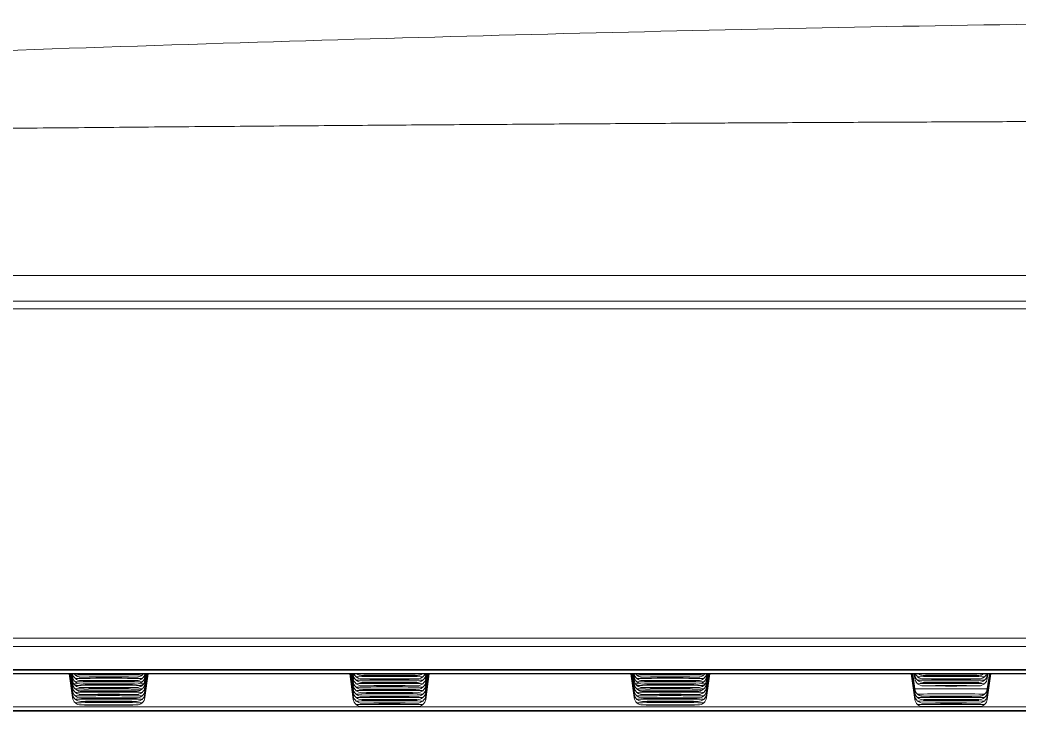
# Model space of a CAD drawing. Header units: millimetres. Extents: x 8883 to 11259, y -10160 to -6800.
# Drawn here: x 9615.75 to 9651.15, y -7756.76 to -7732.26 of the extents above; entities that cross this region are included whole.
import ezdxf

# ---------------------------------------------------------------- set-up
doc = ezdxf.new("R2010")
doc.units = ezdxf.units.MM

msp = doc.modelspace()

# ---------------------------------------------------------------- linework, layer by layer
at = {"linetype": 'Continuous', "lineweight": 18}
for p, q in [((9549.041, -7741.315), (9808.15, -7741.315)), ((9549.041, -7742.23), (9808.15, -7742.23)), ((9808.15, -7742.23), (9549.041, -7742.23)), ((9549.034, -7742.503), (9808.157, -7742.503)), ((9808.157, -7742.503), (9549.034, -7742.503)), ((9808.565, -7754.183), (9548.624, -7754.183)), ((9548.624, -7754.183), (9808.565, -7754.183)), ((9808.573, -7754.48), (9548.62, -7754.48)), ((9548.62, -7754.48), (9808.573, -7754.48)), ((9548.618, -7755.295), (9808.573, -7755.295)), ((9808.573, -7755.295), (9548.618, -7755.295)), ((9548.618, -7755.312), (9808.573, -7755.312)), ((9808.575, -7755.432), (9548.618, -7755.432)), ((9808.574, -7755.446), (9548.618, -7755.446)), ((9548.618, -7755.446), (9808.574, -7755.446)), ((9617.494, -7755.446), (9617.612, -7756.288)), ((9617.511, -7755.446), (9617.612, -7756.165)), ((9617.528, -7755.446), (9617.612, -7756.042)), ((9617.545, -7755.446), (9617.612, -7755.918)), ((9617.58, -7755.446), (9617.612, -7755.672)), ((9617.597, -7755.446), (9617.612, -7755.549)), ((9620.179, -7756.288), (9620.298, -7755.446)), ((9620.179, -7756.288), (9620.298, -7755.446)), ((9620.179, -7756.165), (9620.28, -7755.446)), ((9620.179, -7756.165), (9620.28, -7755.446)), ((9620.179, -7756.042), (9620.263, -7755.446)), ((9620.179, -7756.042), (9620.263, -7755.446)), ((9620.179, -7755.918), (9620.246, -7755.446)), ((9620.179, -7755.918), (9620.246, -7755.446)), ((9620.179, -7755.672), (9620.211, -7755.446)), ((9620.179, -7755.672), (9620.211, -7755.446)), ((9620.179, -7755.549), (9620.194, -7755.446)), ((9620.179, -7755.549), (9620.194, -7755.446)), ((9627.435, -7755.446), (9627.562, -7756.349)), ((9627.452, -7755.446), (9627.562, -7756.226)), ((9627.47, -7755.446), (9627.562, -7756.103)), ((9627.487, -7755.446), (9627.562, -7755.98)), ((9627.504, -7755.446), (9627.562, -7755.857)), ((9627.521, -7755.446), (9627.562, -7755.734)), ((9627.539, -7755.446), (9627.562, -7755.611)), ((9627.556, -7755.446), (9627.562, -7755.488)), ((9630.129, -7756.349), (9630.256, -7755.446)), ((9630.129, -7756.349), (9630.256, -7755.446)), ((9630.129, -7756.226), (9630.239, -7755.446)), ((9630.129, -7756.226), (9630.239, -7755.446)), ((9630.129, -7756.103), (9630.222, -7755.446)), ((9630.129, -7756.103), (9630.222, -7755.446)), ((9630.129, -7755.98), (9630.204, -7755.446)), ((9630.129, -7755.98), (9630.204, -7755.446)), ((9630.129, -7755.857), (9630.187, -7755.446)), ((9630.129, -7755.857), (9630.187, -7755.446)), ((9630.129, -7755.734), (9630.17, -7755.446)), ((9630.129, -7755.734), (9630.17, -7755.446)), ((9630.129, -7755.611), (9630.152, -7755.446)), ((9630.129, -7755.611), (9630.152, -7755.446)), ((9630.129, -7755.488), (9630.135, -7755.446)), ((9630.129, -7755.488), (9630.135, -7755.446)), ((9637.394, -7755.446), (9637.512, -7756.288)), ((9637.411, -7755.446), (9637.512, -7756.165)), ((9637.428, -7755.446), (9637.512, -7756.042)), ((9637.445, -7755.446), (9637.512, -7755.918)), ((9637.48, -7755.446), (9637.512, -7755.672)), ((9637.497, -7755.446), (9637.512, -7755.549)), ((9640.079, -7756.288), (9640.198, -7755.446)), ((9640.079, -7756.288), (9640.198, -7755.446)), ((9640.079, -7756.165), (9640.18, -7755.446)), ((9640.079, -7756.165), (9640.18, -7755.446)), ((9640.079, -7756.042), (9640.163, -7755.446)), ((9640.079, -7756.042), (9640.163, -7755.446)), ((9640.079, -7755.918), (9640.146, -7755.446)), ((9640.079, -7755.918), (9640.146, -7755.446)), ((9640.079, -7755.672), (9640.111, -7755.446)), ((9640.079, -7755.672), (9640.111, -7755.446)), ((9640.079, -7755.549), (9640.094, -7755.446)), ((9640.079, -7755.549), (9640.094, -7755.446)), ((9647.335, -7755.446), (9647.462, -7756.349)), ((9647.352, -7755.446), (9647.462, -7756.226)), ((9647.37, -7755.446), (9647.462, -7756.103)), ((9647.387, -7755.446), (9647.462, -7755.98)), ((9647.439, -7755.446), (9647.462, -7755.611)), ((9647.456, -7755.446), (9647.462, -7755.488)), ((9650.029, -7756.349), (9650.156, -7755.446)), ((9650.029, -7756.349), (9650.156, -7755.446)), ((9650.029, -7756.226), (9650.139, -7755.446)), ((9650.029, -7756.226), (9650.139, -7755.446)), ((9650.029, -7756.103), (9650.122, -7755.446)), ((9650.029, -7756.103), (9650.122, -7755.446)), ((9650.029, -7755.98), (9650.104, -7755.446)), ((9650.029, -7755.98), (9650.104, -7755.446)), ((9650.029, -7755.611), (9650.052, -7755.446)), ((9650.029, -7755.611), (9650.052, -7755.446)), ((9650.029, -7755.488), (9650.035, -7755.446)), ((9650.029, -7755.488), (9650.035, -7755.446)), ((9548.618, -7756.749), (9808.573, -7756.749)), ((9808.573, -7756.749), (9548.618, -7756.749)), ((9548.618, -7756.763), (9808.565, -7756.763)), ((9609.159, -7756.614), (9628.623, -7756.614)), ((9628.623, -7756.614), (9609.159, -7756.614)), ((9629.058, -7756.614), (9648.522, -7756.614)), ((9648.522, -7756.614), (9629.058, -7756.614)), ((9648.961, -7756.614), (9668.421, -7756.614)), ((9668.421, -7756.614), (9648.961, -7756.614))]:
    msp.add_line(p, q, dxfattribs=at)
for centre, major_axis, ratio, start_param, end_param in [((9617.909, -7755.384), (0.3, 0), 0.999976, 3.347723, 3.996804), ((9617.909, -7755.261), (0.3, 0), 0.999976, 3.804172, 3.996804), ((9619.882, -7755.384), (0.3, 0), 0.999976, 5.427974, 6.077155), ((9619.882, -7755.261), (0.3, 0), 0.999976, 5.427974, 5.620913), ((9627.859, -7755.323), (0.3, 0), 0.999976, 3.563774, 3.996804), ((9627.859, -7755.2), (-0.3, 0), 0.999976, 0.960553, 1.569785), ((9629.832, -7755.2), (-0.3, 0), 0.999976, 1.569963, 2.179158), ((9629.832, -7755.323), (0.3, 0), 0.999976, 5.427974, 5.861004), ((9637.809, -7755.384), (0.3, 0), 0.999976, 3.347623, 3.996804), ((9637.809, -7755.261), (0.3, 0), 0.999976, 3.803865, 3.996804), ((9639.782, -7755.384), (0.3, 0), 0.999976, 5.428336, 6.077254), ((9639.782, -7755.261), (0.3, 0), 0.999976, 5.428349, 5.621219), ((9647.759, -7755.323), (0.3, 0), 0.999976, 3.562645, 3.995675), ((9647.759, -7755.2), (-0.3, 0), 0.999976, 0.960628, 1.56986), ((9649.732, -7755.2), (-0.3, 0), 0.999976, 1.570025, 2.179223), ((9649.732, -7755.323), (0.3, 0), 0.999976, 5.426821, 5.859851), ((9617.909, -7755.507), (0.3, 0), 0.999976, 3.281284, 3.996804), ((9617.909, -7755.63), (0.3, 0), 0.999976, 3.281281, 3.996804), ((9617.909, -7755.261), (-0.3, 0), 0.999976, 0.854182, 1.569767), ((9617.909, -7755.384), (-0.3, 0), 0.999976, 0.854182, 1.569767), ((9617.909, -7755.507), (-0.3, 0), 0.999976, 0.854182, 1.569767), ((9618.896, -7755.561), (-0.987, 0), 0.006916, 0.000003, 3.141593), ((9618.896, -7755.684), (-0.987, 0), 0.006916, 0.000003, 3.141593), ((9618.896, -7755.807), (-0.987, 0), 0.006916, 0.000003, 3.141593), ((9618.896, -7755.561), (0.5, 0), 0.006916, 0, 3.141593), ((9618.896, -7755.561), (0.5, 0), 0.006916, 3.141593, 6.283185), ((9618.896, -7755.684), (0.35, 0), 0.006916, 0, 3.141593), ((9618.896, -7755.684), (0.35, 0), 0.006916, 3.141593, 6.283185), ((9618.896, -7755.807), (0.35, 0), 0.006916, 0, 3.141593), ((9618.896, -7755.807), (0.35, 0), 0.006916, 3.141593, 6.283185), ((9619.882, -7755.261), (-0.3, 0), 0.999976, 1.56995, 2.285356), ((9619.882, -7755.384), (-0.3, 0), 0.999976, 1.56995, 2.285356), ((9619.882, -7755.507), (-0.3, 0), 0.999976, 1.56995, 2.285356), ((9619.882, -7755.507), (0.3, 0), 0.999976, 5.427974, 6.143559), ((9619.882, -7755.63), (0.3, 0), 0.999976, 5.427974, 6.143559), ((9627.859, -7755.446), (0.3, 0), 0.999976, 3.281219, 3.996804), ((9627.859, -7755.569), (0.3, 0), 0.999976, 3.281219, 3.996804), ((9627.859, -7755.692), (0.3, 0), 0.999976, 3.281219, 3.996804), ((9627.859, -7755.323), (-0.3, 0), 0.999976, 0.8542, 1.569785), ((9627.859, -7755.446), (-0.3, 0), 0.999976, 0.8542, 1.569785), ((9627.859, -7755.569), (-0.3, 0), 0.999976, 0.8542, 1.569785), ((9628.846, -7755.5), (-0.987, 0), 0.006916, 0, 3.141593), ((9628.846, -7755.623), (-0.987, 0), 0.006916, 0, 3.141593), ((9628.846, -7755.746), (-0.987, 0), 0.006916, 0.000003, 3.141593), ((9628.846, -7755.5), (0.5, 0), 0.006916, 0, 3.141593), ((9628.846, -7755.5), (0.5, 0), 0.006916, 3.141593, 6.283185), ((9628.846, -7755.623), (0.35, 0), 0.006916, 0, 3.141593), ((9628.846, -7755.623), (0.35, 0), 0.006916, 3.141593, 6.283185), ((9628.846, -7755.746), (0.35, 0), 0.006916, 0, 3.141593), ((9628.846, -7755.746), (0.35, 0), 0.006916, 3.141593, 6.283185), ((9629.832, -7755.323), (-0.3, 0), 0.999976, 1.569963, 2.285372), ((9629.832, -7755.446), (-0.3, 0), 0.999976, 1.569963, 2.285372), ((9629.832, -7755.569), (-0.3, 0), 0.999976, 1.569963, 2.285372), ((9629.832, -7755.446), (0.3, 0), 0.999976, 5.427974, 6.143559), ((9629.832, -7755.569), (0.3, 0), 0.999976, 5.427974, 6.143559), ((9629.832, -7755.692), (0.3, 0), 0.999976, 5.427974, 6.143559), ((9637.809, -7755.507), (0.3, 0), 0.999976, 3.281219, 3.996804), ((9637.809, -7755.63), (0.3, 0), 0.999976, 3.281219, 3.996804), ((9637.809, -7755.261), (-0.3, 0), 0.999976, 0.854238, 1.569823), ((9637.809, -7755.384), (-0.3, 0), 0.999976, 0.854238, 1.569823), ((9637.809, -7755.507), (-0.3, 0), 0.999976, 0.854238, 1.569823), ((9638.796, -7755.561), (-0.987, 0), 0.006916, 0.000003, 3.141593), ((9638.796, -7755.684), (-0.987, 0), 0.006916, 0.000003, 3.141593), ((9638.796, -7755.807), (-0.987, 0), 0.006916, 0, 3.141593), ((9638.796, -7755.561), (0.5, 0), 0.006916, 0, 3.141593), ((9638.796, -7755.561), (0.5, 0), 0.006916, 3.141593, 6.283185), ((9638.796, -7755.684), (0.35, 0), 0.006916, 0, 3.141593), ((9638.796, -7755.684), (0.35, 0), 0.006916, 3.141593, 6.283185), ((9638.796, -7755.807), (0.35, 0), 0.006916, 0, 3.141593), ((9638.796, -7755.807), (0.35, 0), 0.006916, 3.141593, 6.283185), ((9639.782, -7755.261), (-0.3, 0), 0.999976, 1.569993, 2.285409), ((9639.782, -7755.384), (-0.3, 0), 0.999976, 1.569993, 2.285409), ((9639.782, -7755.507), (-0.3, 0), 0.999976, 1.569993, 2.285409), ((9639.782, -7755.507), (0.3, 0), 0.999976, 5.428319, 6.143559), ((9639.782, -7755.63), (0.3, 0), 0.999976, 5.428303, 6.143559), ((9647.759, -7755.446), (0.3, 0), 0.999976, 3.28009, 3.995675), ((9647.759, -7755.569), (0.3, 0), 0.999976, 3.28009, 3.995675), ((9647.759, -7755.323), (-0.3, 0), 0.999976, 0.854275, 1.56986), ((9647.759, -7755.446), (-0.3, 0), 0.999976, 0.854275, 1.56986), ((9647.759, -7755.569), (-0.3, 0), 0.999976, 0.854275, 1.56986), ((9648.746, -7755.5), (-0.987, 0), 0.006916, 0, 3.141593), ((9648.746, -7755.623), (-0.987, 0), 0.006916, 0.000003, 3.141593), ((9648.746, -7755.746), (-0.987, 0), 0.006916, 0, 3.141593), ((9648.746, -7755.5), (0.5, 0), 0.006916, 0, 3.141593), ((9648.746, -7755.5), (0.5, 0), 0.006916, 3.141593, 6.283185), ((9648.746, -7755.623), (0.35, 0), 0.006916, 0, 3.141593), ((9648.746, -7755.623), (0.35, 0), 0.006916, 3.141593, 6.283185), ((9648.746, -7755.746), (0.35, 0), 0.006916, 0, 3.141593), ((9648.746, -7755.746), (0.35, 0), 0.006916, 3.141593, 6.283185), ((9649.732, -7755.323), (-0.3, 0), 0.999976, 1.570025, 2.285448), ((9649.732, -7755.446), (-0.3, 0), 0.999976, 1.570025, 2.285448), ((9649.732, -7755.569), (-0.3, 0), 0.999976, 1.570025, 2.285448), ((9649.732, -7755.446), (0.3, 0), 0.999976, 5.426821, 6.142406), ((9649.732, -7755.569), (0.3, 0), 0.999976, 5.426821, 6.142406), ((9617.909, -7755.877), (0.3, 0), 0.999976, 3.281274, 3.996804), ((9617.909, -7756), (0.3, 0), 0.999976, 3.281271, 3.996804), ((9617.909, -7756.123), (0.3, 0), 0.999976, 3.281268, 3.996804), ((9617.909, -7755.877), (-0.3, 0), 0.999976, 0.854182, 1.569767), ((9618.896, -7755.93), (-0.987, 0), 0.006916, 0.000003, 3.141593), ((9618.896, -7756.054), (-0.987, 0), 0.006916, 0.000005, 3.141593), ((9618.896, -7755.93), (0.35, 0), 0.006916, 0, 3.141593), ((9618.896, -7755.93), (0.35, 0), 0.006916, 3.141593, 6.283185), ((9618.896, -7756.054), (0.35, 0), 0.006916, 0, 3.141593), ((9618.896, -7756.054), (0.35, 0), 0.006916, 3.141593, 6.283185), ((9618.896, -7756.177), (0.35, 0), 0.006916, 0, 3.141593), ((9619.882, -7755.63), (-0.3, 0), 0.999976, 1.56995, 2.285356), ((9619.882, -7755.877), (-0.3, 0), 0.999976, 1.56995, 2.285356), ((9619.882, -7755.877), (0.3, 0), 0.999976, 5.427974, 6.143559), ((9619.882, -7756), (0.3, 0), 0.999976, 5.427974, 6.143559), ((9619.882, -7756.123), (0.3, 0), 0.999976, 5.427974, 6.143559), ((9627.859, -7755.815), (0.3, 0), 0.999976, 3.281219, 3.996804), ((9627.859, -7755.938), (0.3, 0), 0.999976, 3.281219, 3.996804), ((9627.859, -7756.061), (0.3, 0), 0.999976, 3.281219, 3.996804), ((9628.846, -7755.869), (-0.987, 0), 0.006916, 0.000003, 3.141593), ((9628.846, -7755.992), (-0.987, 0), 0.006916, 0.000003, 3.141593), ((9628.846, -7755.869), (0.35, 0), 0.006916, 0, 3.141593), ((9628.846, -7755.869), (0.35, 0), 0.006916, 3.141593, 6.283185), ((9628.846, -7755.992), (0.35, 0), 0.006916, 0, 3.141593), ((9628.846, -7755.992), (0.35, 0), 0.006916, 3.141593, 6.283185), ((9628.846, -7756.115), (0.35, 0), 0.006916, 0, 3.141593), ((9628.846, -7756.115), (0.35, 0), 0.006916, 3.141593, 6.283185), ((9629.832, -7755.815), (0.3, 0), 0.999976, 5.427974, 6.143559), ((9629.832, -7755.938), (0.3, 0), 0.999976, 5.427974, 6.143559), ((9629.832, -7756.061), (0.3, 0), 0.999976, 5.427974, 6.143559), ((9637.809, -7755.877), (0.3, 0), 0.999976, 3.281219, 3.996804), ((9637.809, -7756), (0.3, 0), 0.999976, 3.281219, 3.996804), ((9637.809, -7756.123), (0.3, 0), 0.999976, 3.281219, 3.996804), ((9637.809, -7755.877), (-0.3, 0), 0.999976, 0.854238, 1.569823), ((9638.796, -7756.054), (-0.987, 0), 0.006916, 0.000002, 3.141593), ((9638.796, -7755.93), (0.35, 0), 0.006916, 0, 3.141593), ((9638.796, -7755.93), (0.35, 0), 0.006916, 3.141593, 6.283185), ((9638.796, -7756.054), (0.35, 0), 0.006916, 0, 3.141593), ((9638.796, -7756.054), (0.35, 0), 0.006916, 3.141593, 6.283185), ((9638.796, -7756.177), (0.35, 0), 0.006916, 0, 3.141593), ((9639.782, -7755.63), (-0.3, 0), 0.999976, 1.569993, 2.285409), ((9639.782, -7755.877), (-0.3, 0), 0.999976, 1.569993, 2.285409), ((9639.782, -7755.877), (0.3, 0), 0.999976, 5.428269, 6.143559), ((9639.782, -7756), (0.3, 0), 0.999976, 5.428253, 6.143559), ((9639.782, -7756.123), (0.3, 0), 0.999976, 5.428239, 6.143559), ((9647.759, -7755.938), (0.3, 0), 0.999976, 3.28009, 3.995675), ((9647.759, -7756.061), (0.3, 0), 0.999976, 3.28009, 3.995675), ((9648.746, -7755.869), (-0.987, 0), 0.006916, 0.000003, 3.141593), ((9648.746, -7755.869), (0.35, 0), 0.006916, 0, 3.141593), ((9648.746, -7755.869), (0.35, 0), 0.006916, 3.141593, 6.283185), ((9649.732, -7755.938), (0.3, 0), 0.999976, 5.426821, 6.142406), ((9649.732, -7756.061), (0.3, 0), 0.999976, 5.426821, 6.142406), ((9617.909, -7756.246), (0.3, 0), 0.999976, 3.281264, 3.996804), ((9617.909, -7756), (-0.3, 0), 0.999976, 0.854182, 1.569767), ((9617.909, -7756.123), (-0.3, 0), 0.999976, 0.854182, 1.569767), ((9617.909, -7756.246), (-0.3, 0), 0.999976, 0.854182, 1.569767), ((9618.896, -7756.177), (-0.987, 0), 0.006916, 0.000003, 3.141593), ((9618.896, -7756.3), (-0.987, 0), 0.006916, 0.000003, 3.141593), ((9618.896, -7756.423), (-0.987, 0), 0.006916, 0.000003, 3.141593), ((9618.896, -7756.177), (0.35, 0), 0.006916, 3.141593, 6.283185), ((9618.896, -7756.3), (0.35, 0), 0.006916, 0, 3.141593), ((9618.896, -7756.3), (0.35, 0), 0.006916, 3.141593, 6.283185), ((9618.896, -7756.423), (0.35, 0), 0.006916, 0, 3.141593), ((9618.896, -7756.423), (0.35, 0), 0.006916, 3.141593, 6.283185), ((9619.882, -7756), (-0.3, 0), 0.999976, 1.56995, 2.285356), ((9619.882, -7756.123), (-0.3, 0), 0.999976, 1.56995, 2.285356), ((9619.882, -7756.246), (-0.3, 0), 0.999976, 1.56995, 2.285356), ((9619.882, -7756.246), (0.3, 0), 0.999976, 5.427974, 6.143559), ((9627.859, -7756.184), (0.3, 0), 0.999976, 3.281219, 3.996804), ((9627.859, -7756.308), (0.3, 0), 0.999976, 3.281219, 3.996804), ((9628.846, -7756.238), (-0.987, 0), 0.006916, 0.000003, 3.141593), ((9628.846, -7756.361), (-0.987, 0), 0.006916, 0.000003, 3.141593), ((9628.846, -7756.238), (0.35, 0), 0.006916, 0, 3.141593), ((9628.846, -7756.238), (0.35, 0), 0.006916, 3.141593, 6.283185), ((9628.846, -7756.361), (0.35, 0), 0.006916, 0, 3.141593), ((9628.846, -7756.361), (0.35, 0), 0.006916, 3.141593, 6.283185), ((9628.846, -7756.484), (0.35, 0), 0.006916, 0, 3.141593), ((9628.846, -7756.484), (0.35, 0), 0.006916, 3.141593, 6.283185), ((9629.832, -7756.184), (0.3, 0), 0.999976, 5.427974, 6.143559), ((9629.832, -7756.308), (0.3, 0), 0.999976, 5.427974, 6.143559), ((9637.809, -7756.246), (0.3, 0), 0.999976, 3.281219, 3.996804), ((9637.809, -7756), (-0.3, 0), 0.999976, 0.854238, 1.569823), ((9637.809, -7756.123), (-0.3, 0), 0.999976, 0.854238, 1.569823), ((9637.809, -7756.246), (-0.3, 0), 0.999976, 0.854238, 1.569823), ((9638.796, -7756.177), (-0.987, 0), 0.006916, 0.000003, 3.141593), ((9638.796, -7756.3), (-0.987, 0), 0.006916, 0, 3.141593), ((9638.796, -7756.423), (-0.987, 0), 0.006916, 0, 3.141593), ((9638.796, -7756.177), (0.35, 0), 0.006916, 3.141593, 6.283185), ((9638.796, -7756.3), (0.35, 0), 0.006916, 0, 3.141593), ((9638.796, -7756.3), (0.35, 0), 0.006916, 3.141593, 6.283185), ((9638.796, -7756.423), (0.35, 0), 0.006916, 0, 3.141593), ((9638.796, -7756.423), (0.35, 0), 0.006916, 3.141593, 6.283185), ((9639.782, -7756), (-0.3, 0), 0.999976, 1.569993, 2.285409), ((9639.782, -7756.123), (-0.3, 0), 0.999976, 1.569993, 2.285409), ((9639.782, -7756.246), (-0.3, 0), 0.999976, 1.569993, 2.285409), ((9639.782, -7756.246), (0.3, 0), 0.999976, 5.428223, 6.143559), ((9647.759, -7756.184), (0.3, 0), 0.999976, 3.28009, 3.995675), ((9647.759, -7756.308), (0.3, 0), 0.999976, 3.28009, 3.995675), ((9648.746, -7756.238), (0.35, 0), 0.006916, 0, 3.141593), ((9648.746, -7756.238), (0.35, 0), 0.006916, 3.141593, 6.283185), ((9648.746, -7756.361), (0.35, 0), 0.006916, 0, 3.141593), ((9648.746, -7756.361), (0.35, 0), 0.006916, 3.141593, 6.283185), ((9648.746, -7756.484), (0.35, 0), 0.006916, 0, 3.141593), ((9648.746, -7756.484), (0.35, 0), 0.006916, 3.141593, 6.283185), ((9649.732, -7756.184), (0.3, 0), 0.999976, 5.426821, 6.142406), ((9649.732, -7756.308), (0.3, 0), 0.999976, 5.426821, 6.142406), ((9618.896, -7756.546), (-0.987, 0), 0.006916, 0, 3.141593), ((9618.896, -7756.546), (0.5, 0), 0.006916, 0, 3.141593), ((9618.896, -7756.546), (0.5, 0), 0.006916, 3.141593, 6.283185), ((9628.846, -7756.608), (0.5, 0), 0.006916, 0, 3.141593), ((9628.846, -7756.608), (0.5, 0), 0.006916, 3.141593, 6.283185), ((9638.796, -7756.546), (-0.987, 0), 0.006916, 0, 3.141593), ((9638.796, -7756.546), (0.5, 0), 0.006916, 0, 3.141593), ((9638.796, -7756.546), (0.5, 0), 0.006916, 3.141593, 6.283185), ((9648.746, -7756.608), (0.5, 0), 0.006916, 0, 3.141593), ((9648.746, -7756.608), (0.5, 0), 0.006916, 3.141593, 6.283185)]:
    msp.add_ellipse(centre, major_axis=major_axis, ratio=ratio, start_param=start_param, end_param=end_param, dxfattribs=at)
at = {"linetype": 'Continuous', "lineweight": 13}
for centre, major_axis, ratio, start_param, end_param in [((9618.896, -7755.549), (-1.284, 0), 0.006916, 6.017818, 6.283185), ((9618.896, -7755.672), (-1.284, 0), 0.006916, 6.017818, 6.283185), ((9618.896, -7755.488), (-1.183, 0), 0.006916, 3.141593, 6.283185), ((9618.896, -7755.611), (-1.183, 0), 0.006916, 3.141593, 6.283185), ((9618.896, -7755.734), (-1.183, 0), 0.006916, 3.141593, 6.283185), ((9618.896, -7755.561), (-0.987, 0), 0.006916, 3.141593, 6.283185), ((9618.896, -7755.684), (-0.987, 0), 0.006916, 3.141593, 6.283185), ((9618.896, -7755.807), (-0.987, 0), 0.006916, 3.141593, 6.283185), ((9618.896, -7755.549), (-1.284, 0), 0.006916, 3.141593, 3.40696), ((9618.896, -7755.672), (-1.284, 0), 0.006916, 3.141593, 3.40696), ((9628.846, -7755.488), (-1.284, 0), 0.006916, 6.017818, 6.283185), ((9628.846, -7755.611), (-1.284, 0), 0.006916, 6.017818, 6.283185), ((9628.846, -7755.734), (-1.284, 0), 0.006916, 6.017818, 6.283185), ((9628.846, -7755.549), (-1.183, 0), 0.006916, 3.141593, 6.283185), ((9628.846, -7755.672), (-1.183, 0), 0.006916, 3.141593, 6.283185), ((9628.846, -7755.795), (-1.183, 0), 0.006916, 3.141593, 6.283185), ((9628.846, -7755.5), (-0.987, 0), 0.006916, 3.141593, 6.283185), ((9628.846, -7755.623), (-0.987, 0), 0.006916, 3.141593, 6.283185), ((9628.846, -7755.746), (-0.987, 0), 0.006916, 3.141593, 6.283185), ((9628.846, -7755.488), (-1.284, 0), 0.006916, 3.141593, 3.40696), ((9628.846, -7755.611), (-1.284, 0), 0.006916, 3.141593, 3.40696), ((9628.846, -7755.734), (-1.284, 0), 0.006916, 3.141593, 3.40696), ((9638.796, -7755.549), (-1.284, 0), 0.006916, 6.017818, 6.283185), ((9638.796, -7755.672), (-1.284, 0), 0.006916, 6.017818, 6.283185), ((9638.796, -7755.488), (-1.183, 0), 0.006916, 3.141593, 6.283185), ((9638.796, -7755.611), (-1.183, 0), 0.006916, 3.141593, 6.283185), ((9638.796, -7755.734), (-1.183, 0), 0.006916, 3.141593, 6.283185), ((9638.796, -7755.561), (-0.987, 0), 0.006916, 3.141593, 6.283185), ((9638.796, -7755.684), (-0.987, 0), 0.006916, 3.141593, 6.283185), ((9638.796, -7755.807), (-0.987, 0), 0.006916, 3.141593, 6.283185), ((9638.796, -7755.549), (-1.284, 0), 0.006916, 3.141593, 3.40696), ((9638.796, -7755.672), (-1.284, 0), 0.006916, 3.141593, 3.40696), ((9648.746, -7755.488), (-1.284, 0), 0.006916, 6.017818, 6.283185), ((9648.746, -7755.611), (-1.284, 0), 0.006916, 6.017818, 6.283185), ((9648.746, -7755.549), (-1.183, 0), 0.006916, 3.141593, 6.283185), ((9648.746, -7755.672), (-1.183, 0), 0.006916, 3.141593, 6.283185), ((9648.746, -7755.795), (-1.183, 0), 0.006916, 3.141593, 6.283185), ((9648.746, -7755.5), (-0.987, 0), 0.006916, 3.141593, 6.283185), ((9648.746, -7755.623), (-0.987, 0), 0.006916, 3.141593, 6.283185), ((9648.746, -7755.746), (-0.987, 0), 0.006916, 3.141593, 6.283185), ((9648.746, -7755.488), (-1.284, 0), 0.006916, 3.141593, 3.406957), ((9648.746, -7755.611), (-1.284, 0), 0.006916, 3.141593, 3.406957), ((9618.896, -7755.918), (-1.284, 0), 0.006916, 6.07957, 6.283185), ((9618.896, -7756.042), (-1.284, 0), 0.006916, 6.017818, 6.283185), ((9618.896, -7756.165), (-1.284, 0), 0.006916, 6.017818, 6.283185), ((9618.896, -7755.857), (-1.183, 0), 0.006916, 3.141593, 6.283185), ((9617.909, -7755.63), (-0.3, 0), 0.999976, 0.854182, 1.569767), ((9618.896, -7756.103), (-1.183, 0), 0.006916, 3.141593, 6.283185), ((9618.896, -7755.93), (-0.987, 0), 0.006916, 3.141593, 6.283185), ((9618.896, -7756.177), (-0.987, 0), 0.006916, 3.141593, 6.283185), ((9618.896, -7756.042), (-1.284, 0), 0.006916, 3.141593, 3.40696), ((9618.896, -7756.165), (-1.284, 0), 0.006916, 3.141593, 3.40696), ((9628.846, -7755.857), (-1.284, 0), 0.006916, 6.017818, 6.283185), ((9628.846, -7755.98), (-1.284, 0), 0.006916, 6.017818, 6.283185), ((9628.846, -7756.103), (-1.284, 0), 0.006916, 6.017818, 6.283185), ((9628.846, -7755.918), (-1.183, 0), 0.006916, 3.141593, 6.283185), ((9627.859, -7755.692), (-0.3, 0), 0.999976, 0.8542, 1.569785), ((9628.846, -7756.042), (-1.183, 0), 0.006916, 3.141593, 6.283185), ((9627.859, -7755.815), (-0.3, 0), 0.999976, 0.8542, 1.569785), ((9628.846, -7756.165), (-1.183, 0), 0.006916, 3.141593, 6.283185), ((9627.859, -7755.938), (-0.3, 0), 0.999976, 0.8542, 1.569785), ((9628.846, -7755.869), (-0.987, 0), 0.006916, 3.141593, 6.283185), ((9628.846, -7755.992), (-0.987, 0), 0.006916, 3.141593, 6.283185), ((9628.846, -7756.115), (-0.987, 0), 0.006916, 3.141593, 6.283185), ((9628.846, -7756.115), (-0.987, 0), 0.006916, 0, 3.141593), ((9629.832, -7755.692), (-0.3, 0), 0.999976, 1.569963, 2.285372), ((9629.832, -7755.815), (-0.3, 0), 0.999976, 1.569963, 2.285372), ((9629.832, -7755.938), (-0.3, 0), 0.999976, 1.569963, 2.285372), ((9628.846, -7755.857), (-1.284, 0), 0.006916, 3.141593, 3.40696), ((9628.846, -7755.98), (-1.284, 0), 0.006916, 3.141593, 3.40696), ((9628.846, -7756.103), (-1.284, 0), 0.006916, 3.141593, 3.40696), ((9638.796, -7755.918), (-1.284, 0), 0.006916, 6.07957, 6.283185), ((9638.796, -7756.042), (-1.284, 0), 0.006916, 6.017818, 6.283185), ((9638.796, -7756.165), (-1.284, 0), 0.006916, 6.017818, 6.283185), ((9638.796, -7755.857), (-1.183, 0), 0.006916, 3.141593, 6.283185), ((9637.809, -7755.63), (-0.3, 0), 0.999976, 0.854238, 1.569823), ((9638.796, -7756.103), (-1.183, 0), 0.006916, 3.141593, 6.283185), ((9638.796, -7755.93), (-0.987, 0), 0.006916, 3.141593, 6.283185), ((9638.796, -7755.93), (-0.987, 0), 0.006916, 0, 3.141593), ((9638.796, -7756.177), (-0.987, 0), 0.006916, 3.141593, 6.283185), ((9638.796, -7756.042), (-1.284, 0), 0.006916, 3.141593, 3.40696), ((9638.796, -7756.165), (-1.284, 0), 0.006916, 3.141593, 3.40696), ((9648.746, -7755.98), (-1.284, 0), 0.006916, 3.141593, 6.283185), ((9648.746, -7756.103), (-1.284, 0), 0.006916, 6.017818, 6.283185), ((9648.746, -7756.165), (-1.183, 0), 0.006916, 3.141593, 6.283185), ((9647.759, -7755.938), (-0.3, 0), 0.999976, 0.854275, 1.56986), ((9648.746, -7755.869), (-0.987, 0), 0.006916, 3.141593, 6.283185), ((9649.732, -7755.938), (-0.3, 0), 0.999976, 1.570025, 2.285448), ((9648.746, -7756.103), (-1.284, 0), 0.006916, 3.141593, 3.406957), ((9618.896, -7756.288), (-1.284, 0), 0.006916, 6.017818, 6.283185), ((9618.896, -7756.226), (-1.183, 0), 0.006916, 3.141593, 6.283185), ((9618.896, -7756.349), (-1.183, 0), 0.006916, 3.141593, 6.283185), ((9618.896, -7756.472), (-1.183, 0), 0.006916, 3.141593, 6.283185), ((9618.896, -7756.3), (-0.987, 0), 0.006916, 3.141593, 6.283185), ((9618.896, -7756.423), (-0.987, 0), 0.006916, 3.141593, 6.283185), ((9618.896, -7756.288), (-1.284, 0), 0.006916, 3.141593, 3.40696), ((9628.846, -7756.226), (-1.284, 0), 0.006916, 6.017818, 6.283185), ((9628.846, -7756.349), (-1.284, 0), 0.006916, 6.017818, 6.283185), ((9628.846, -7756.288), (-1.183, 0), 0.006916, 3.141593, 6.283185), ((9627.859, -7756.061), (-0.3, 0), 0.999976, 0.8542, 1.569785), ((9628.846, -7756.411), (-1.183, 0), 0.006916, 3.141593, 6.283185), ((9627.859, -7756.184), (-0.3, 0), 0.999976, 0.8542, 1.569785), ((9628.846, -7756.534), (-1.183, 0), 0.006916, 3.141593, 6.283185), ((9628.846, -7756.238), (-0.987, 0), 0.006916, 3.141593, 6.283185), ((9628.846, -7756.361), (-0.987, 0), 0.006916, 3.141593, 6.283185), ((9628.846, -7756.484), (-0.987, 0), 0.006916, 3.141593, 6.283185), ((9628.846, -7756.484), (-0.987, 0), 0.006916, 0, 3.141593), ((9629.832, -7756.061), (-0.3, 0), 0.999976, 1.569963, 2.285372), ((9629.832, -7756.184), (-0.3, 0), 0.999976, 1.569963, 2.285372), ((9628.846, -7756.226), (-1.284, 0), 0.006916, 3.141593, 3.40696), ((9628.846, -7756.349), (-1.284, 0), 0.006916, 3.141593, 3.40696), ((9638.796, -7756.288), (-1.284, 0), 0.006916, 6.017818, 6.283185), ((9638.796, -7756.226), (-1.183, 0), 0.006916, 3.141593, 6.283185), ((9638.796, -7756.349), (-1.183, 0), 0.006916, 3.141593, 6.283185), ((9638.796, -7756.472), (-1.183, 0), 0.006916, 3.141593, 6.283185), ((9638.796, -7756.3), (-0.987, 0), 0.006916, 3.141593, 6.283185), ((9638.796, -7756.423), (-0.987, 0), 0.006916, 3.141593, 6.283185), ((9638.796, -7756.288), (-1.284, 0), 0.006916, 3.141593, 3.40696), ((9648.746, -7756.226), (-1.284, 0), 0.006916, 6.017818, 6.283185), ((9648.746, -7756.349), (-1.284, 0), 0.006916, 6.017818, 6.283185), ((9648.746, -7756.288), (-1.183, 0), 0.006916, 3.141593, 6.283185), ((9647.759, -7756.061), (-0.3, 0), 0.999976, 0.854275, 1.56986), ((9648.746, -7756.411), (-1.183, 0), 0.006916, 3.141593, 6.283185), ((9647.759, -7756.184), (-0.3, 0), 0.999976, 0.854275, 1.56986), ((9648.746, -7756.534), (-1.183, 0), 0.006916, 3.141593, 6.283185), ((9648.746, -7756.238), (-0.987, 0), 0.006916, 3.141593, 6.283185), ((9648.746, -7756.238), (-0.987, 0), 0.006916, 0, 3.141593), ((9648.746, -7756.361), (-0.987, 0), 0.006916, 3.141593, 6.283185), ((9648.746, -7756.361), (-0.987, 0), 0.006916, 0, 3.141593), ((9648.746, -7756.484), (-0.987, 0), 0.006916, 3.141593, 6.283185), ((9648.746, -7756.484), (-0.987, 0), 0.006916, 0, 3.141593), ((9649.732, -7756.061), (-0.3, 0), 0.999976, 1.570025, 2.285448), ((9649.732, -7756.184), (-0.3, 0), 0.999976, 1.570025, 2.285448), ((9648.746, -7756.226), (-1.284, 0), 0.006916, 3.141593, 3.406957), ((9648.746, -7756.349), (-1.284, 0), 0.006916, 3.141593, 3.406957), ((9618.896, -7756.546), (-0.987, 0), 0.006916, 3.141593, 6.283185), ((9627.859, -7756.308), (-0.3, 0), 0.999976, 0.8542, 1.569785), ((9628.846, -7756.608), (-0.987, 0), 0.006916, 3.141593, 6.283185), ((9628.846, -7756.608), (-0.987, 0), 0.006916, 0, 3.141593), ((9629.832, -7756.308), (-0.3, 0), 0.999976, 1.569963, 2.285372), ((9638.796, -7756.546), (-0.987, 0), 0.006916, 3.141593, 6.283185), ((9647.759, -7756.308), (-0.3, 0), 0.999976, 0.854275, 1.56986), ((9648.746, -7756.608), (-0.987, 0), 0.006916, 3.141593, 6.283185), ((9648.746, -7756.608), (-0.987, 0), 0.006916, 0, 3.141593), ((9649.732, -7756.308), (-0.3, 0), 0.999976, 1.570025, 2.285448)]:
    msp.add_ellipse(centre, major_axis=major_axis, ratio=ratio, start_param=start_param, end_param=end_param, dxfattribs=at)
at = {"linetype": 'Continuous', "lineweight": 18}
for points, knots in [([(9679.103, -7732.295), (9672.996, -7732.261), (9654.648, -7732.267), (9623.378, -7732.964), (9585.195, -7734.483), (9559.341, -7735.949), (9546.347, -7736.801)], [0, 0, 0, 0, 0.136879, 0.411611, 0.703327, 1, 1, 1, 1]), ([(9551.463, -7737.01), (9593.829, -7736.197), (9636.21, -7735.81), (9720.979, -7735.81), (9763.368, -7736.197), (9805.728, -7737.01)], [0, 0, 0, 0, 0.5, 0.5, 1, 1, 1, 1]), ([(9694.305, -7735.829), (9694.187, -7735.828), (9693.888, -7735.828), (9693.412, -7735.827), (9692.877, -7735.826), (9692.349, -7735.825), (9691.825, -7735.824), (9691.307, -7735.823), (9690.794, -7735.822), (9690.287, -7735.821), (9689.784, -7735.82), (9689.288, -7735.819), (9688.796, -7735.819), (9688.31, -7735.818), (9687.829, -7735.817), (9687.353, -7735.817), (9686.883, -7735.816), (9686.418, -7735.816), (9685.959, -7735.815), (9685.504, -7735.815), (9685.056, -7735.814), (9684.612, -7735.814), (9684.174, -7735.813), (9683.741, -7735.813), (9683.313, -7735.813), (9682.891, -7735.813), (9682.474, -7735.812), (9682.062, -7735.812), (9681.656, -7735.812), (9681.255, -7735.812), (9680.859, -7735.812), (9680.469, -7735.812), (9680.084, -7735.811), (9679.704, -7735.811), (9679.33, -7735.811), (9678.961, -7735.811), (9678.485, -7735.811), (9677.895, -7735.811), (9677.183, -7735.811), (9676.451, -7735.812), (9675.7, -7735.812), (9674.93, -7735.812), (9674.141, -7735.813), (9673.333, -7735.813), (9672.505, -7735.814), (9671.659, -7735.815), (9670.794, -7735.816), (9669.909, -7735.817), (9669.005, -7735.818), (9668.082, -7735.819), (9667.14, -7735.82), (9666.179, -7735.822), (9665.199, -7735.824), (9664.2, -7735.826), (9663.182, -7735.828), (9662.144, -7735.83), (9661.088, -7735.833), (9660.012, -7735.836), (9658.917, -7735.839), (9657.803, -7735.842), (9656.67, -7735.845), (9655.518, -7735.849), (9654.347, -7735.853), (9653.157, -7735.857), (9651.947, -7735.862), (9650.719, -7735.866), (9649.471, -7735.872), (9648.205, -7735.877), (9646.919, -7735.883), (9645.614, -7735.889), (9644.29, -7735.895), (9642.947, -7735.902), (9641.585, -7735.909), (9640.203, -7735.917), (9638.803, -7735.925), (9637.383, -7735.933), (9635.945, -7735.942), (9634.487, -7735.951), (9633.01, -7735.961), (9631.514, -7735.971), (9629.999, -7735.981), (9628.465, -7735.992), (9626.912, -7736.004), (9625.34, -7736.016), (9623.749, -7736.029), (9622.138, -7736.042), (9620.509, -7736.055), (9618.86, -7736.07), (9617.192, -7736.085), (9615.506, -7736.1), (9613.8, -7736.116), (9612.075, -7736.133), (9610.331, -7736.15), (9608.568, -7736.168), (9606.785, -7736.187), (9604.984, -7736.206), (9603.164, -7736.226), (9601.324, -7736.247), (9599.466, -7736.269), (9597.588, -7736.291), (9595.691, -7736.314), (9593.776, -7736.338), (9591.841, -7736.362), (9589.887, -7736.388), (9587.914, -7736.414), (9585.922, -7736.442), (9583.911, -7736.47), (9581.88, -7736.499), (9579.831, -7736.529), (9577.763, -7736.559), (9575.676, -7736.591), (9573.569, -7736.624), (9571.444, -7736.658), (9569.299, -7736.693), (9567.135, -7736.729), (9564.953, -7736.766), (9562.751, -7736.803), (9560.53, -7736.843), (9558.291, -7736.883), (9556.032, -7736.924), (9553.754, -7736.967), (9552.229, -7736.996), (9551.463, -7737.01)], [0, 0, 0, 0, 0.002491, 0.006268, 0.010007, 0.013709, 0.017373, 0.021001, 0.024591, 0.028143, 0.031659, 0.035137, 0.038578, 0.041982, 0.045348, 0.048677, 0.051969, 0.055223, 0.05844, 0.06162, 0.064763, 0.067868, 0.070936, 0.073967, 0.076961, 0.079917, 0.082836, 0.085717, 0.088562, 0.091369, 0.094138, 0.096871, 0.099566, 0.102224, 0.104845, 0.107428, 0.109974, 0.114829, 0.119818, 0.124941, 0.130198, 0.135588, 0.141112, 0.14677, 0.152561, 0.158486, 0.164545, 0.170738, 0.177064, 0.183525, 0.190119, 0.196846, 0.203708, 0.210703, 0.217832, 0.225094, 0.232491, 0.240021, 0.247685, 0.255482, 0.263414, 0.271479, 0.279677, 0.28801, 0.296476, 0.305076, 0.31381, 0.322677, 0.331678, 0.340813, 0.350082, 0.359484, 0.36902, 0.37869, 0.388493, 0.39843, 0.408501, 0.418705, 0.429044, 0.439516, 0.450121, 0.46086, 0.471733, 0.48274, 0.49388, 0.505154, 0.516562, 0.528103, 0.539778, 0.551587, 0.563529, 0.575605, 0.587815, 0.600158, 0.612635, 0.625246, 0.63799, 0.650868, 0.663879, 0.677024, 0.690303, 0.703715, 0.71726, 0.73094, 0.744753, 0.758699, 0.772779, 0.786993, 0.80134, 0.81582, 0.830435, 0.845182, 0.860063, 0.875078, 0.890226, 0.905508, 0.920923, 0.936472, 0.952154, 0.967969, 0.983918, 1, 1, 1, 1]), ([(9617.718, -7755.49), (9617.723, -7755.495), (9617.743, -7755.514), (9617.783, -7755.535), (9617.827, -7755.551), (9617.859, -7755.557), (9617.876, -7755.56), (9617.889, -7755.561), (9617.905, -7755.562), (9617.943, -7755.563), (9618.063, -7755.565), (9618.339, -7755.567), (9618.601, -7755.568), (9618.759, -7755.568), (9618.793, -7755.568)], [0, 0, 0, 0, 0.014647, 0.052722, 0.08343, 0.104636, 0.118281, 0.132961, 0.157934, 0.226512, 0.472545, 0.69914, 0.936559, 1, 1, 1, 1]), ([(9618.793, -7755.568), (9618.886, -7755.568), (9619.1, -7755.568), (9619.429, -7755.567), (9619.711, -7755.565), (9619.843, -7755.563), (9619.885, -7755.562), (9619.905, -7755.561), (9619.928, -7755.558), (9619.966, -7755.551), (9620.019, -7755.532), (9620.053, -7755.506), (9620.068, -7755.492)], [0, 0, 0, 0, 0.153638, 0.363377, 0.573422, 0.785196, 0.862294, 0.89394, 0.908636, 0.92627, 0.96587, 1, 1, 1, 1]), ([(9637.618, -7755.49), (9637.623, -7755.495), (9637.643, -7755.514), (9637.683, -7755.535), (9637.727, -7755.551), (9637.759, -7755.557), (9637.776, -7755.56), (9637.789, -7755.561), (9637.805, -7755.562), (9637.843, -7755.563), (9637.963, -7755.565), (9638.239, -7755.567), (9638.501, -7755.568), (9638.659, -7755.568), (9638.693, -7755.568)], [0, 0, 0, 0, 0.014647, 0.052722, 0.08343, 0.104636, 0.118281, 0.132961, 0.157934, 0.226512, 0.472545, 0.699141, 0.936559, 1, 1, 1, 1]), ([(9638.693, -7755.568), (9638.786, -7755.568), (9639, -7755.568), (9639.329, -7755.567), (9639.611, -7755.565), (9639.743, -7755.563), (9639.785, -7755.562), (9639.805, -7755.561), (9639.828, -7755.558), (9639.866, -7755.551), (9639.919, -7755.532), (9639.953, -7755.506), (9639.968, -7755.492)], [0, 0, 0, 0, 0.153638, 0.363377, 0.573422, 0.785196, 0.862294, 0.89394, 0.908636, 0.92627, 0.96587, 1, 1, 1, 1]), ([(9617.712, -7755.98), (9617.712, -7755.98), (9617.712, -7755.98), (9617.713, -7755.98), (9617.713, -7755.98), (9617.714, -7755.98), (9617.715, -7755.979), (9617.716, -7755.979), (9617.718, -7755.979), (9617.719, -7755.979), (9617.721, -7755.979), (9617.723, -7755.979), (9617.726, -7755.979), (9617.728, -7755.979), (9617.731, -7755.979), (9617.734, -7755.979), (9617.737, -7755.979), (9617.741, -7755.979), (9617.744, -7755.979), (9617.748, -7755.979), (9617.752, -7755.979), (9617.757, -7755.979), (9617.761, -7755.979), (9617.766, -7755.979), (9617.771, -7755.979), (9617.776, -7755.979), (9617.781, -7755.979), (9617.787, -7755.979), (9617.793, -7755.979), (9617.799, -7755.979), (9617.805, -7755.979), (9617.811, -7755.979), (9617.818, -7755.979), (9617.825, -7755.979), (9617.832, -7755.979), (9617.839, -7755.979), (9617.846, -7755.98), (9617.854, -7755.98), (9617.862, -7755.98), (9617.87, -7755.98), (9617.878, -7755.98), (9617.886, -7755.98), (9617.895, -7755.98), (9617.904, -7755.98), (9617.912, -7755.981), (9617.922, -7755.981), (9617.931, -7755.981), (9617.94, -7755.981), (9617.95, -7755.981), (9617.96, -7755.981), (9617.97, -7755.981), (9617.98, -7755.982), (9617.99, -7755.982), (9618, -7755.982), (9618.011, -7755.982), (9618.022, -7755.982), (9618.033, -7755.983), (9618.044, -7755.983), (9618.055, -7755.983), (9618.066, -7755.983), (9618.077, -7755.983), (9618.09, -7755.983), (9618.105, -7755.983), (9618.124, -7755.983), (9618.145, -7755.983), (9618.17, -7755.982), (9618.198, -7755.982), (9618.23, -7755.981), (9618.265, -7755.981), (9618.305, -7755.98), (9618.348, -7755.979), (9618.396, -7755.978), (9618.466, -7755.977), (9618.554, -7755.975), (9618.656, -7755.974), (9618.747, -7755.973), (9618.826, -7755.972), (9618.892, -7755.972), (9618.95, -7755.972), (9619.005, -7755.972), (9619.06, -7755.972), (9619.114, -7755.972), (9619.167, -7755.973), (9619.22, -7755.973), (9619.272, -7755.974), (9619.323, -7755.974), (9619.373, -7755.975), (9619.422, -7755.976), (9619.47, -7755.977), (9619.517, -7755.978), (9619.562, -7755.979), (9619.605, -7755.98), (9619.647, -7755.981), (9619.687, -7755.982), (9619.715, -7755.983), (9619.735, -7755.984), (9619.747, -7755.984), (9619.761, -7755.984), (9619.778, -7755.984), (9619.797, -7755.984), (9619.817, -7755.984), (9619.839, -7755.984), (9619.862, -7755.984), (9619.887, -7755.983), (9619.912, -7755.983), (9619.937, -7755.983), (9619.962, -7755.982), (9619.985, -7755.982), (9620.006, -7755.981), (9620.023, -7755.981), (9620.038, -7755.98), (9620.05, -7755.98), (9620.059, -7755.98), (9620.066, -7755.98), (9620.071, -7755.98), (9620.075, -7755.98), (9620.077, -7755.98), (9620.079, -7755.98), (9620.079, -7755.98), (9620.079, -7755.98)], [0, 0, 0, 0, 0.004342, 0.008684, 0.013025, 0.017366, 0.021706, 0.026045, 0.030384, 0.034722, 0.039059, 0.043396, 0.047731, 0.052066, 0.0564, 0.060734, 0.065066, 0.069398, 0.073729, 0.078058, 0.082387, 0.086715, 0.091042, 0.095368, 0.099693, 0.104017, 0.10834, 0.112662, 0.116982, 0.121302, 0.12562, 0.129937, 0.134253, 0.138568, 0.142881, 0.147193, 0.151504, 0.155814, 0.160122, 0.164429, 0.168735, 0.173039, 0.177341, 0.181643, 0.185942, 0.190241, 0.194537, 0.198832, 0.203126, 0.207418, 0.211708, 0.215997, 0.220284, 0.22457, 0.228853, 0.233135, 0.237415, 0.241694, 0.245971, 0.250245, 0.253983, 0.258701, 0.2644, 0.271081, 0.278745, 0.287392, 0.297024, 0.307643, 0.319251, 0.331849, 0.34544, 0.360027, 0.375612, 0.407711, 0.436218, 0.461111, 0.482375, 0.499995, 0.514807, 0.529611, 0.544408, 0.559195, 0.573973, 0.58874, 0.603495, 0.618238, 0.632968, 0.647684, 0.662384, 0.677069, 0.691737, 0.706386, 0.721017, 0.735629, 0.75022, 0.753956, 0.758673, 0.764372, 0.771052, 0.778715, 0.787363, 0.796995, 0.807614, 0.819222, 0.831821, 0.845413, 0.86, 0.875586, 0.890631, 0.904935, 0.918495, 0.93131, 0.943377, 0.954695, 0.965262, 0.975077, 0.984139, 0.992447, 1, 1, 1, 1]), ([(9617.718, -7756.105), (9617.723, -7756.111), (9617.743, -7756.13), (9617.783, -7756.15), (9617.827, -7756.166), (9617.859, -7756.173), (9617.876, -7756.175), (9617.889, -7756.176), (9617.905, -7756.177), (9617.943, -7756.179), (9618.063, -7756.181), (9618.339, -7756.182), (9618.601, -7756.183), (9618.759, -7756.183), (9618.793, -7756.183)], [0, 0, 0, 0, 0.014647, 0.052722, 0.08343, 0.104636, 0.118281, 0.132961, 0.157934, 0.226512, 0.472545, 0.69914, 0.936559, 1, 1, 1, 1]), ([(9618.793, -7756.183), (9618.886, -7756.183), (9619.1, -7756.183), (9619.429, -7756.183), (9619.711, -7756.181), (9619.843, -7756.179), (9619.885, -7756.177), (9619.905, -7756.176), (9619.928, -7756.174), (9619.966, -7756.166), (9620.019, -7756.148), (9620.053, -7756.122), (9620.068, -7756.107)], [0, 0, 0, 0, 0.153638, 0.363377, 0.573422, 0.785196, 0.862294, 0.89394, 0.908636, 0.92627, 0.96587, 1, 1, 1, 1]), ([(9627.668, -7755.921), (9627.673, -7755.926), (9627.693, -7755.945), (9627.733, -7755.966), (9627.777, -7755.982), (9627.809, -7755.988), (9627.826, -7755.99), (9627.839, -7755.992), (9627.855, -7755.993), (9627.893, -7755.994), (9628.013, -7755.996), (9628.289, -7755.998), (9628.551, -7755.999), (9628.709, -7755.999), (9628.743, -7755.999)], [0, 0, 0, 0, 0.014647, 0.052722, 0.08343, 0.104636, 0.118281, 0.132961, 0.157934, 0.226512, 0.472545, 0.69914, 0.936559, 1, 1, 1, 1]), ([(9628.743, -7755.999), (9628.836, -7755.999), (9629.05, -7755.999), (9629.379, -7755.998), (9629.661, -7755.996), (9629.793, -7755.994), (9629.835, -7755.993), (9629.855, -7755.992), (9629.878, -7755.989), (9629.916, -7755.981), (9629.969, -7755.963), (9630.003, -7755.937), (9630.018, -7755.923)], [0, 0, 0, 0, 0.153638, 0.363377, 0.573422, 0.785196, 0.862294, 0.89394, 0.908636, 0.92627, 0.96587, 1, 1, 1, 1]), ([(9637.612, -7755.98), (9637.612, -7755.98), (9637.612, -7755.98), (9637.613, -7755.98), (9637.613, -7755.98), (9637.614, -7755.98), (9637.615, -7755.979), (9637.616, -7755.979), (9637.618, -7755.979), (9637.619, -7755.979), (9637.621, -7755.979), (9637.623, -7755.979), (9637.626, -7755.979), (9637.628, -7755.979), (9637.631, -7755.979), (9637.634, -7755.979), (9637.637, -7755.979), (9637.641, -7755.979), (9637.644, -7755.979), (9637.648, -7755.979), (9637.652, -7755.979), (9637.657, -7755.979), (9637.661, -7755.979), (9637.666, -7755.979), (9637.671, -7755.979), (9637.676, -7755.979), (9637.681, -7755.979), (9637.687, -7755.979), (9637.693, -7755.979), (9637.699, -7755.979), (9637.705, -7755.979), (9637.711, -7755.979), (9637.718, -7755.979), (9637.725, -7755.979), (9637.732, -7755.979), (9637.739, -7755.979), (9637.746, -7755.98), (9637.754, -7755.98), (9637.762, -7755.98), (9637.77, -7755.98), (9637.778, -7755.98), (9637.786, -7755.98), (9637.795, -7755.98), (9637.804, -7755.98), (9637.812, -7755.981), (9637.822, -7755.981), (9637.831, -7755.981), (9637.84, -7755.981), (9637.85, -7755.981), (9637.86, -7755.981), (9637.87, -7755.981), (9637.88, -7755.982), (9637.89, -7755.982), (9637.9, -7755.982), (9637.911, -7755.982), (9637.922, -7755.982), (9637.933, -7755.983), (9637.944, -7755.983), (9637.955, -7755.983), (9637.966, -7755.983), (9637.977, -7755.983), (9637.99, -7755.983), (9638.005, -7755.983), (9638.024, -7755.983), (9638.045, -7755.983), (9638.07, -7755.982), (9638.098, -7755.982), (9638.13, -7755.981), (9638.165, -7755.981), (9638.205, -7755.98), (9638.248, -7755.979), (9638.296, -7755.978), (9638.366, -7755.977), (9638.454, -7755.975), (9638.556, -7755.974), (9638.647, -7755.973), (9638.726, -7755.972), (9638.792, -7755.972), (9638.85, -7755.972), (9638.905, -7755.972), (9638.96, -7755.972), (9639.014, -7755.972), (9639.067, -7755.973), (9639.12, -7755.973), (9639.172, -7755.974), (9639.223, -7755.974), (9639.273, -7755.975), (9639.322, -7755.976), (9639.37, -7755.977), (9639.417, -7755.978), (9639.462, -7755.979), (9639.505, -7755.98), (9639.547, -7755.981), (9639.587, -7755.982), (9639.615, -7755.983), (9639.635, -7755.984), (9639.647, -7755.984), (9639.661, -7755.984), (9639.678, -7755.984), (9639.697, -7755.984), (9639.717, -7755.984), (9639.739, -7755.984), (9639.762, -7755.984), (9639.787, -7755.983), (9639.812, -7755.983), (9639.837, -7755.983), (9639.862, -7755.982), (9639.885, -7755.982), (9639.906, -7755.981), (9639.923, -7755.981), (9639.938, -7755.98), (9639.95, -7755.98), (9639.959, -7755.98), (9639.966, -7755.98), (9639.971, -7755.98), (9639.975, -7755.98), (9639.977, -7755.98), (9639.979, -7755.98), (9639.979, -7755.98), (9639.979, -7755.98)], [0, 0, 0, 0, 0.004342, 0.008684, 0.013025, 0.017366, 0.021706, 0.026045, 0.030384, 0.034722, 0.039059, 0.043396, 0.047731, 0.052066, 0.0564, 0.060734, 0.065066, 0.069398, 0.073729, 0.078058, 0.082387, 0.086715, 0.091042, 0.095368, 0.099693, 0.104017, 0.10834, 0.112662, 0.116982, 0.121302, 0.12562, 0.129937, 0.134253, 0.138568, 0.142881, 0.147193, 0.151504, 0.155814, 0.160122, 0.164429, 0.168735, 0.173039, 0.177341, 0.181643, 0.185942, 0.190241, 0.194537, 0.198832, 0.203126, 0.207418, 0.211708, 0.215997, 0.220284, 0.22457, 0.228853, 0.233135, 0.237415, 0.241694, 0.245971, 0.250245, 0.253983, 0.258701, 0.2644, 0.271081, 0.278745, 0.287392, 0.297024, 0.307643, 0.319251, 0.331849, 0.34544, 0.360027, 0.375612, 0.407711, 0.436218, 0.461111, 0.482375, 0.499995, 0.514807, 0.529611, 0.544408, 0.559195, 0.573973, 0.58874, 0.603495, 0.618238, 0.632968, 0.647684, 0.662384, 0.677069, 0.691737, 0.706386, 0.721018, 0.735629, 0.75022, 0.753956, 0.758674, 0.764372, 0.771052, 0.778715, 0.787363, 0.796995, 0.807614, 0.819222, 0.831821, 0.845413, 0.86, 0.875586, 0.890631, 0.904935, 0.918495, 0.93131, 0.943377, 0.954695, 0.965262, 0.975077, 0.984139, 0.992447, 1, 1, 1, 1]), ([(9637.618, -7756.105), (9637.623, -7756.111), (9637.643, -7756.13), (9637.683, -7756.15), (9637.727, -7756.166), (9637.759, -7756.173), (9637.776, -7756.175), (9637.789, -7756.176), (9637.805, -7756.177), (9637.843, -7756.179), (9637.963, -7756.181), (9638.239, -7756.182), (9638.501, -7756.183), (9638.659, -7756.183), (9638.693, -7756.183)], [0, 0, 0, 0, 0.014647, 0.052722, 0.08343, 0.104636, 0.118281, 0.132961, 0.157934, 0.226512, 0.472545, 0.699141, 0.936559, 1, 1, 1, 1]), ([(9638.693, -7756.183), (9638.786, -7756.183), (9639, -7756.183), (9639.329, -7756.183), (9639.611, -7756.181), (9639.743, -7756.179), (9639.785, -7756.177), (9639.805, -7756.176), (9639.828, -7756.174), (9639.866, -7756.166), (9639.919, -7756.148), (9639.953, -7756.122), (9639.968, -7756.107)], [0, 0, 0, 0, 0.153638, 0.363377, 0.573422, 0.785196, 0.862294, 0.89394, 0.908636, 0.92627, 0.96587, 1, 1, 1, 1]), ([(9647.568, -7756.167), (9647.573, -7756.173), (9647.593, -7756.191), (9647.633, -7756.212), (9647.677, -7756.228), (9647.709, -7756.234), (9647.726, -7756.237), (9647.739, -7756.238), (9647.755, -7756.239), (9647.793, -7756.24), (9647.913, -7756.242), (9648.189, -7756.244), (9648.451, -7756.245), (9648.609, -7756.245), (9648.643, -7756.245)], [0, 0, 0, 0, 0.014647, 0.052722, 0.08343, 0.104636, 0.118282, 0.132962, 0.157934, 0.226513, 0.472546, 0.699142, 0.936561, 1, 1, 1, 1]), ([(9648.643, -7756.245), (9648.736, -7756.245), (9648.95, -7756.245), (9649.279, -7756.244), (9649.561, -7756.242), (9649.693, -7756.24), (9649.735, -7756.239), (9649.755, -7756.238), (9649.778, -7756.235), (9649.816, -7756.228), (9649.869, -7756.209), (9649.903, -7756.183), (9649.918, -7756.169)], [0, 0, 0, 0, 0.153639, 0.363378, 0.573423, 0.785196, 0.862294, 0.89394, 0.908636, 0.92627, 0.96587, 1, 1, 1, 1])]:
    msp.add_open_spline(points, degree=3, knots=knots, dxfattribs=at)
for points, degree in [([(9808.15, -7741.315), (9721.829, -7741.315), (9635.375, -7741.315), (9549.041, -7741.315)], 3), ([(9548.618, -7755.432), (9635.27, -7755.432), (9721.923, -7755.432), (9808.575, -7755.432)], 3), ([(9617.563, -7755.446), (9617.612, -7755.795)], 1), ([(9620.179, -7755.795), (9620.228, -7755.446)], 1), ([(9637.463, -7755.446), (9637.512, -7755.795)], 1), ([(9640.079, -7755.795), (9640.128, -7755.446)], 1), ([(9808.565, -7756.763), (9721.916, -7756.763), (9635.267, -7756.763), (9548.618, -7756.763)], 3)]:
    msp.add_open_spline(points, degree=degree, dxfattribs=at)
for points, weights in [([(9617.758, -7755.799), (9617.612, -7755.797), (9617.612, -7755.795)], [0.873642667352, 0.907793656695, 1]), ([(9617.712, -7755.98), (9617.628, -7755.906), (9617.612, -7755.795)], [1, 0.936672189247, 1]), ([(9620.179, -7755.795), (9620.179, -7755.797), (9620.035, -7755.799)], [1, 0.90814135813, 0.873901053212]), ([(9620.179, -7755.795), (9620.164, -7755.906), (9620.079, -7755.98)], [1, 0.936672189247, 1]), ([(9637.658, -7755.799), (9637.512, -7755.797), (9637.512, -7755.795)], [0.873642667352, 0.907793656695, 1]), ([(9637.612, -7755.98), (9637.528, -7755.906), (9637.512, -7755.795)], [1, 0.936672189254, 1]), ([(9640.079, -7755.795), (9640.079, -7755.797), (9639.935, -7755.799)], [1, 0.90814135813, 0.873901053212]), ([(9640.079, -7755.795), (9640.064, -7755.906), (9639.979, -7755.98)], [1, 0.936672189254, 1]), ([(9617.712, -7755.98), (9617.797, -7756.054), (9617.909, -7756.054)], [1, 0.936672189237, 1]), ([(9619.882, -7756.054), (9619.994, -7756.054), (9620.079, -7755.98)], [1, 0.936672189237, 1]), ([(9637.612, -7755.98), (9637.697, -7756.054), (9637.809, -7756.054)], [1, 0.936672189239, 1]), ([(9639.782, -7756.054), (9639.894, -7756.054), (9639.979, -7755.98)], [1, 0.936672189239, 1])]:
    msp.add_rational_spline(points, weights, degree=2, dxfattribs=at)
at = {"linetype": 'Continuous', "lineweight": 13}
for points, weights in [([(9617.909, -7756.054), (9617.909, -7756.051), (9618.487, -7756.047), (9619.304, -7756.047), (9619.882, -7756.051), (9619.882, -7756.054)], [1, 0.923879455226, 0.923879455226, 0.923879455226, 0.923879455226, 1]), ([(9637.809, -7756.054), (9637.809, -7756.051), (9638.387, -7756.047), (9639.204, -7756.047), (9639.782, -7756.051), (9639.782, -7756.054)], [1, 0.923879459336, 0.923879459336, 0.923879459336, 0.923879459336, 1])]:
    msp.add_rational_spline(points, weights, degree=2, dxfattribs=at)

doc.saveas('drawing.dxf')
